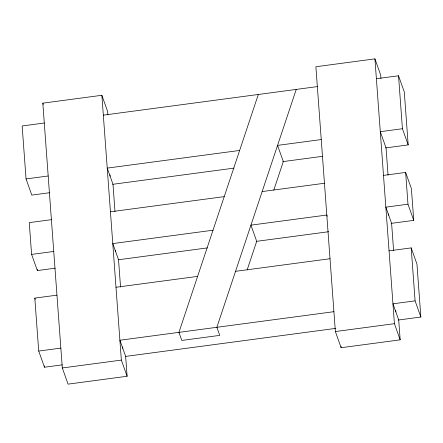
<?xml version="1.0" encoding="UTF-8"?>
<svg xmlns="http://www.w3.org/2000/svg" width="443" height="443" viewBox="0 0 443 443"><rect width="100%" height="100%" fill="white"/><g stroke="black" fill="none" stroke-linecap="round" stroke-linejoin="round"><path stroke-width="0.66" d="M258.308 94.475L178.933 332.361L181.813 340.44L219.739 335.384L216.86 327.299L296.234 89.414M247.15 269.937L256.702 241.319L250.943 225.149L326.801 215.032L327.244 216.278M273.768 190.174L283.315 161.557L277.556 145.387L321.247 139.562M333.911 311.689L119.892 340.235L125.651 356.399L127.113 376.262L68.072 384.136L62.313 367.967L42.827 103.158L101.868 95.284L107.627 111.453L107.876 114.875M380.936 78.455L380.687 75.033L374.928 58.864L315.887 66.738L335.373 331.547L341.132 347.716L400.173 339.842L398.711 319.979L392.952 303.815L415.091 300.858L420.85 317.027L398.224 320.045M44.289 123.021L22.15 125.973L26.048 178.933L31.802 195.103L49.627 192.722M103.33 115.147L317.349 86.601M376.389 78.727L398.528 75.77L404.287 91.939L408.186 144.9L385.56 147.918M26.048 178.933L48.187 175.982M239.635 150.448L107.228 168.107L112.982 184.271L114.992 211.582M408.186 144.9L402.427 128.736L380.288 131.687L386.041 147.851L388.051 175.162M112.699 184.31L234.048 168.124M282.723 161.634L322.487 156.329M51.405 219.678L29.26 222.63L31.603 254.404L37.356 270.573L55.181 268.192M110.44 211.798L224.224 196.626M262.151 191.564L324.464 183.258M383.505 175.378L405.644 172.427L411.397 188.596L413.74 220.37L391.114 223.388M31.603 254.404L53.741 251.452M213.017 230.21L112.782 243.578L118.536 259.742L120.546 287.053M413.74 220.37L407.981 204.206L385.842 207.158L391.595 223.322L393.605 250.633M118.253 259.781L207.379 247.897M256.054 241.402L328.728 231.711M62.297 364.849L44.472 367.23L38.713 351.061L34.814 298.1L56.959 295.149M115.994 287.269L197.611 276.388M235.538 271.326L330.018 258.729M389.054 250.849L411.198 247.897L416.952 264.067L420.85 317.027M38.713 351.061L60.852 348.109M125.369 356.438L335.838 328.368M62.313 367.967L121.354 360.093L127.113 376.262M335.373 331.547L394.414 323.672L400.173 339.842M42.827 103.158L43.287 104.454M34.814 298.1L35.274 299.39M398.528 75.77L402.427 128.736M405.644 172.427L407.981 204.206M411.198 247.897L415.091 300.858M388.622 213.891L388.721 215.243M395.732 310.521L395.832 311.894M374.928 58.864L394.414 323.672M341.032 346.343L341.132 347.716M110.002 174.813L110.108 176.192M115.562 250.312L115.662 251.663M122.672 346.941L122.772 348.314M101.868 95.284L121.354 360.093M37.256 269.222L37.356 270.573M44.366 365.852L44.472 367.23"/></g></svg>
